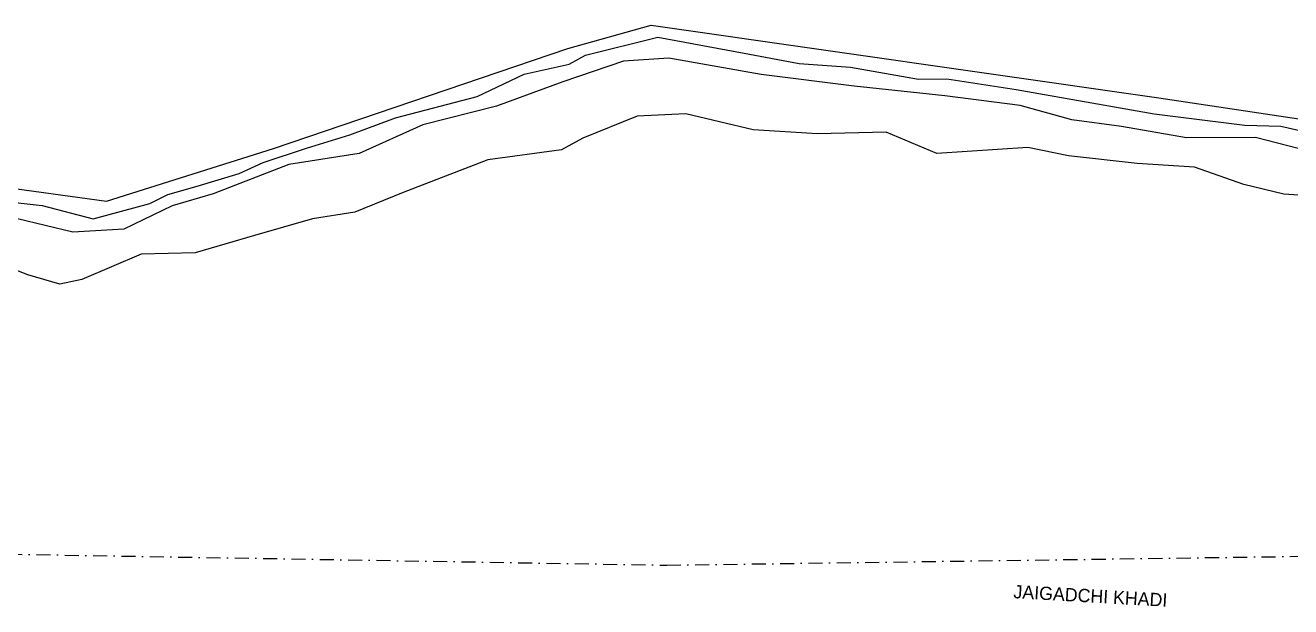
# Model space of a CAD drawing. Header units: metres. Extents: x 309704 to 311522, y 1912409 to 1914284.
# Drawn here: x 310341.2 to 310792.3, y 1914076.4 to 1914283.9 of the extents above; entities that cross this region are included whole.
import ezdxf

# ---------------------------------------------------------------- set-up
doc = ezdxf.new("R2010")
doc.units = ezdxf.units.M
doc.linetypes.add('DASHDOT', pattern=[1, 0.5, -0.25, 0, -0.25])
for name, color, linetype in [('LINE_WATER', 4, 'Continuous'), ('POLY_WATER', 4, 'Continuous'), ('TEXT_MAPIN', 7, 'Continuous'), ('V_BOUND_STREAM_LINE', 7, 'DASHDOT')]:
    doc.layers.add(name, color=color, linetype=linetype)

msp = doc.modelspace()

# ---------------------------------------------------------------- linework, layer by layer
at = {"layer": 'LINE_WATER'}
for p, q in [((310540.92, 1914273.26), (310566.66, 1914279.66)), ((310566.66, 1914279.66), (310597.43, 1914273.99)), ((310597.43, 1914273.99), (310617.06, 1914270.29)), ((310519.06, 1914266.41), (310535.03, 1914270.03)), ((310554.48, 1914271.14), (310532.87, 1914263.7)), ((310535.03, 1914270.03), (310540.92, 1914273.26)), ((310570.56, 1914272.11), (310554.48, 1914271.14)), ((310603.5, 1914266.29), (310570.56, 1914272.11)), ((310617.06, 1914270.29), (310635.39, 1914268.95)), ((310502.28, 1914258.44), (310519.06, 1914266.41)), ((310636.62, 1914262.15), (310603.5, 1914266.29)), ((310635.39, 1914268.95), (310659.61, 1914264.71)), ((310532.87, 1914263.7), (310509.15, 1914254.98)), ((310668.98, 1914258.7), (310636.62, 1914262.15)), ((310659.61, 1914264.71), (310669.71, 1914264.74)), ((310669.71, 1914264.74), (310694.4, 1914261)), ((310694.4, 1914261), (310743.56, 1914252.3)), ((310473.22, 1914250.84), (310502.28, 1914258.44)), ((310695.82, 1914255.28), (310668.98, 1914258.7)), ((310509.15, 1914254.98), (310482.94, 1914248.32)), ((310559.32, 1914251.49), (310539.89, 1914243.66)), ((310576.61, 1914252.27), (310559.32, 1914251.49)), ((310600.65, 1914246.58), (310576.61, 1914252.27)), ((310714.3, 1914250.1), (310695.82, 1914255.28)), ((310743.56, 1914252.3), (310775.96, 1914248.26)), ((310456.85, 1914244.8), (310473.22, 1914250.84)), ((310482.94, 1914248.32), (310460.24, 1914238.2)), ((310731.95, 1914247.77), (310714.3, 1914250.1)), ((310755.2, 1914243.73), (310731.95, 1914247.77)), ((310775.96, 1914248.26), (310788.72, 1914247.9)), ((310788.72, 1914247.9), (310814.2, 1914242.15)), ((310441.4, 1914240), (310456.85, 1914244.8)), ((310539.89, 1914243.66), (310532.36, 1914239.4)), ((310623.55, 1914245.18), (310600.65, 1914246.58)), ((310648.07, 1914245.76), (310623.55, 1914245.18)), ((310666.16, 1914238.16), (310648.07, 1914245.76)), ((310779.73, 1914243.83), (310755.2, 1914243.73)), ((310804.28, 1914237.44), (310779.73, 1914243.83)), ((310425.96, 1914234.96), (310441.4, 1914240)), ((310460.24, 1914238.2), (310435.13, 1914234.23)), ((310532.36, 1914239.4), (310506.03, 1914235.87)), ((310698.56, 1914240.24), (310666.16, 1914238.16)), ((310713.11, 1914237.31), (310698.56, 1914240.24)), ((310435.13, 1914234.23), (310408.11, 1914223.7)), ((310417.45, 1914231.03), (310425.96, 1914234.96)), ((310506.03, 1914235.87), (310475.93, 1914224.26)), ((310737.51, 1914234.52), (310713.11, 1914237.31)), ((310758.01, 1914233.26), (310737.51, 1914234.52)), ((310402.47, 1914226.49), (310417.45, 1914231.03)), ((310775.56, 1914227.09), (310758.01, 1914233.26)), ((310391.99, 1914223.56), (310402.47, 1914226.49)), ((310789.89, 1914223.67), (310775.56, 1914227.09)), ((310328.56, 1914221.61), (310347.16, 1914219.56)), ((310365.38, 1914214.85), (310385.62, 1914220.31)), ((310385.62, 1914220.31), (310391.99, 1914223.56)), ((310408.11, 1914223.7), (310393.6, 1914219.42)), ((310475.93, 1914224.26), (310458.63, 1914217.22)), ((310808.7, 1914222.35), (310789.89, 1914223.67)), ((310347.16, 1914219.56), (310365.38, 1914214.85)), ((310393.6, 1914219.42), (310376.35, 1914211.18)), ((310458.63, 1914217.22), (310443.57, 1914214.84)), ((310358.11, 1914210.13), (310338.44, 1914214.78)), ((310376.35, 1914211.18), (310358.11, 1914210.13)), ((310443.57, 1914214.84), (310422.87, 1914208.88)), ((310422.87, 1914208.88), (310401.7, 1914202.66)), ((310382.47, 1914202.28), (310361.4, 1914193.18)), ((310401.7, 1914202.66), (310382.47, 1914202.28)), ((310342.09, 1914194.85), (310324.51, 1914201.75)), ((310353.53, 1914191.56), (310342.09, 1914194.85)), ((310361.4, 1914193.18), (310353.53, 1914191.56))]:
    msp.add_line(p, q, dxfattribs=at)
at = {"layer": 'POLY_WATER'}
for p, q in [((310534.58, 1914275.66), (310564.33, 1914283.9)), ((310564.33, 1914283.9), (310745.27, 1914258.02)), ((310429.62, 1914239.91), (310534.58, 1914275.66)), ((310745.27, 1914258.02), (310884.65, 1914236.92)), ((310370.19, 1914221.17), (310429.62, 1914239.91)), ((310265.97, 1914235.32), (310370.19, 1914221.17))]:
    msp.add_line(p, q, dxfattribs=at)
at = {"layer": 'V_BOUND_STREAM_LINE', "ltscale": 10}
for p, q in [((310325.02, 1914095.34), (310569.85, 1914091.25)), ((310569.85, 1914091.25), (310863.91, 1914095.35))]:
    msp.add_line(p, q, dxfattribs=at)

# ---------------------------------------------------------------- texts
at = {"layer": 'TEXT_MAPIN'}
msp.add_text('JAIGADCHI KHADI', height=4.7364, rotation=356.7585, dxfattribs=at).set_placement((310693.37, 1914079.49))

doc.saveas('drawing.dxf')
